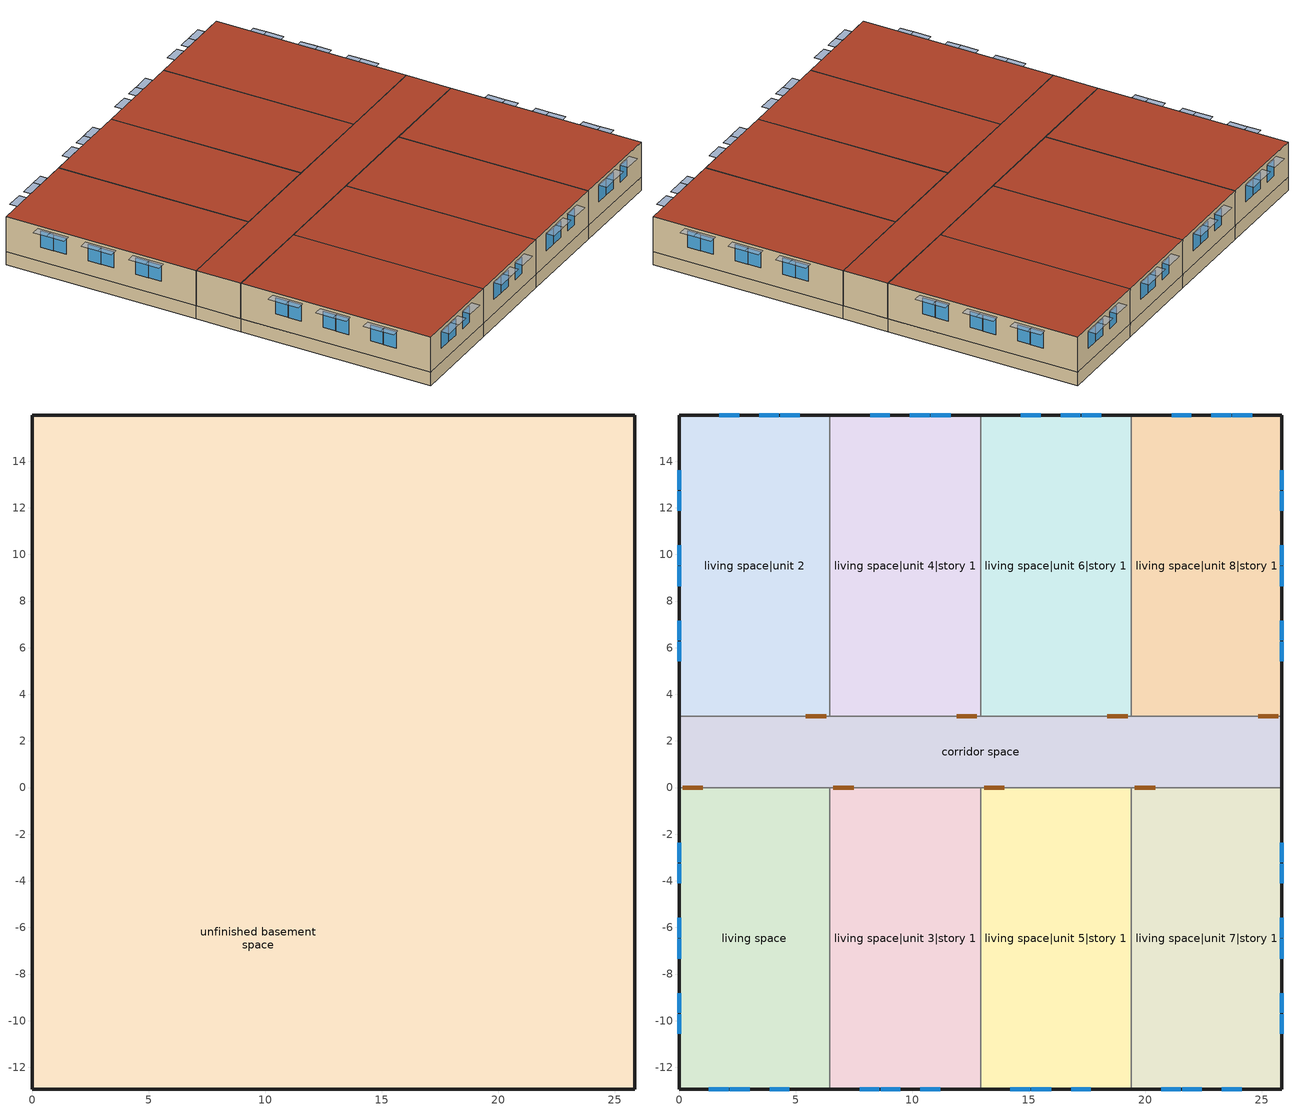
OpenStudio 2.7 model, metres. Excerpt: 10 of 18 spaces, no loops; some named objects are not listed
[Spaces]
unfinished basement space
 floor foundation (FloorFndGrndUnfinB 1): 0,0 0,3.05 25.86,3.05 25.86,0 z-0.91
 floor foundation (FloorFndGrndUnfinB): 0,-12.93 0,0 6.47,0 6.47,-12.93 z-0.91
 floor foundation (FloorFndGrndUnfinB 4): 0,3.05 0,15.98 6.47,15.98 6.47,3.05 z-0.91
 floor foundation (FloorFndGrndUnfinB 5): 6.47,-12.93 6.47,0 12.93,0 12.93,-12.93 z-0.91
 floor foundation (FloorFndGrndUnfinB 2): 6.47,3.05 6.47,15.98 12.93,15.98 12.93,3.05 z-0.91
 floor foundation (FloorFndGrndUnfinB 3): 12.93,-12.93 12.93,0 19.4,0 19.4,-12.93 z-0.91
 floor foundation (FloorFndGrndUnfinB 6): 12.93,3.05 12.93,15.98 19.4,15.98 19.4,3.05 z-0.91
 floor foundation (FloorFndGrndUnfinB 7): 19.4,-12.93 19.4,0 25.86,0 25.86,-12.93 z-0.91
 floor foundation (FloorFndGrndUnfinB 8): 19.4,3.05 19.4,15.98 25.86,15.98 25.86,3.05 z-0.91
 wall foundation (WallFndGrndUnfinB 1): 0,3.05 0,0 / 25.86,0 25.86,3.05 z-0.91:0
 wall foundation (WallFndGrndUnfinB): 0,0 0,-12.93 6.47,-12.93 z-0.91:0
 wall foundation (WallFndGrndUnfinB 4): 6.47,15.98 0,15.98 0,3.05 z-0.91:0
 wall foundation (WallFndGrndUnfinB 5): 6.47,-12.93 12.93,-12.93 z-0.91:0
 wall foundation (WallFndGrndUnfinB 2): 12.93,15.98 6.47,15.98 z-0.91:0
 wall foundation (WallFndGrndUnfinB 3): 12.93,-12.93 19.4,-12.93 z-0.91:0
 wall foundation (WallFndGrndUnfinB 6): 19.4,15.98 12.93,15.98 z-0.91:0
 wall foundation (WallFndGrndUnfinB 7): 19.4,-12.93 25.86,-12.93 25.86,0 z-0.91:0
 wall foundation (WallFndGrndUnfinB 8): 25.86,3.05 25.86,15.98 19.4,15.98 z-0.91:0
 ceiling adiabatic (RoofUnfinUninsExt): 25.86,0 25.86,3.05 0,3.05 0,0 z0
living space
 floor to unfinished basement space (FloorUnfinBInsFin Reversed): 0,-12.93 0,0 6.47,0 6.47,-12.93 z0
 wall outside (WallExtInsFin): 0,0 0,-12.93 6.47,-12.93 z0:2.44
 wall adiabatic (WallIntFinUninsFin): 6.47,0 0,0 z0:2.44
 wall to living space|unit 3|story 1 (WallIntFinUninsFin): 6.47,-12.93 6.47,0 z0:2.44
 window (WindowConstruction): 1.28,-12.93 2.12,-12.93 / 2.19,-12.93 3.03,-12.93 / 3.89,-12.93 4.73,-12.93 / 0,-2.36 0,-3.2 / 0,-3.26 0,-4.11 / 0,-5.59 0,-6.44 / 0,-6.5 0,-7.34 / 0,-8.83 0,-9.67 / 0,-9.73 0,-10.57 z1.01:2.13
 roof outside (RoofFinInsExt): 6.47,-12.93 6.47,0 0,0 0,-12.93 z2.44
living space|unit 2
 floor to unfinished basement space (FloorUnfinBInsFin Reversed): 0,3.05 0,15.98 6.47,15.98 6.47,3.05 z0
 wall outside (WallExtInsFin): 6.47,15.98 0,15.98 0,3.05 z0:2.44
 wall to living space|unit 4|story 1 (WallIntFinUninsFin): 6.47,3.05 6.47,15.98 z0:2.44
 wall adiabatic (WallIntFinUninsFin): 0,3.05 6.47,3.05 z0:2.44
 window (WindowConstruction): 5.18,15.98 4.34,15.98 / 4.28,15.98 3.44,15.98 / 2.58,15.98 1.73,15.98 / 0,13.62 0,12.78 / 0,12.72 0,11.87 / 0,10.39 0,9.54 / 0,9.48 0,8.64 / 0,7.15 0,6.31 / 0,6.25 0,5.41 z1.01:2.13
 roof outside (RoofFinInsExt): 6.47,3.05 6.47,15.98 0,15.98 0,3.05 z2.44
living space|unit 3|story 1
 floor to unfinished basement space (FloorUnfinBInsFin Reversed): 6.47,-12.93 6.47,0 12.93,0 12.93,-12.93 z0
 wall outside (WallExtInsFin): 6.47,-12.93 12.93,-12.93 z0:2.44
 wall to living space|unit 5|story 1 (WallIntFinUninsFin Reversed): 12.93,-12.93 12.93,0 z0:2.44
 wall adiabatic (WallIntFinUninsFin): 12.93,0 6.47,0 z0:2.44
 window (WindowConstruction): 7.75,-12.93 8.59,-12.93 / 8.65,-12.93 9.49,-12.93 / 10.36,-12.93 11.2,-12.93 z1.01:2.13
 roof outside (RoofFinInsExt): 12.93,-12.93 12.93,0 6.47,0 6.47,-12.93 z2.44
living space|unit 4|story 1
 floor to unfinished basement space (FloorUnfinBInsFin Reversed): 6.47,3.05 6.47,15.98 12.93,15.98 12.93,3.05 z0
 wall outside (WallExtInsFin): 12.93,15.98 6.47,15.98 z0:2.44
 wall to living space|unit 6|story 1 (WallIntFinUninsFin Reversed): 12.93,3.05 12.93,15.98 z0:2.44
 wall adiabatic (WallIntFinUninsFin): 6.47,3.05 12.93,3.05 z0:2.44
 window (WindowConstruction): 11.65,15.98 10.81,15.98 / 10.75,15.98 9.9,15.98 / 9.04,15.98 8.2,15.98 z1.01:2.13
 roof outside (RoofFinInsExt): 12.93,3.05 12.93,15.98 6.47,15.98 6.47,3.05 z2.44
living space|unit 5|story 1
 floor to unfinished basement space (FloorUnfinBInsFin Reversed): 12.93,-12.93 12.93,0 19.4,0 19.4,-12.93 z0
 wall outside (WallExtInsFin): 12.93,-12.93 19.4,-12.93 z0:2.44
 wall to living space|unit 7|story 1 (WallIntFinUninsFin Reversed): 19.4,-12.93 19.4,0 z0:2.44
 wall adiabatic (WallIntFinUninsFin): 19.4,0 12.93,0 z0:2.44
 window (WindowConstruction): 14.21,-12.93 15.06,-12.93 / 15.12,-12.93 15.96,-12.93 / 16.82,-12.93 17.66,-12.93 z1.01:2.13
 roof outside (RoofFinInsExt): 19.4,-12.93 19.4,0 12.93,0 12.93,-12.93 z2.44
living space|unit 6|story 1
 floor to unfinished basement space (FloorUnfinBInsFin Reversed): 12.93,3.05 12.93,15.98 19.4,15.98 19.4,3.05 z0
 wall outside (WallExtInsFin): 19.4,15.98 12.93,15.98 z0:2.44
 wall to living space|unit 8|story 1 (WallIntFinUninsFin): 19.4,3.05 19.4,15.98 z0:2.44
 wall adiabatic (WallIntFinUninsFin): 12.93,3.05 19.4,3.05 z0:2.44
 window (WindowConstruction): 18.11,15.98 17.27,15.98 / 17.21,15.98 16.37,15.98 / 15.51,15.98 14.67,15.98 z1.01:2.13
 roof outside (RoofFinInsExt): 19.4,3.05 19.4,15.98 12.93,15.98 12.93,3.05 z2.44
living space|unit 7|story 1
 floor to unfinished basement space (FloorUnfinBInsFin Reversed): 19.4,-12.93 19.4,0 25.86,0 25.86,-12.93 z0
 wall outside (WallExtInsFin): 19.4,-12.93 25.86,-12.93 25.86,0 z0:2.44
 wall adiabatic (WallIntFinUninsFin): 25.86,0 19.4,0 z0:2.44
 window (WindowConstruction): 20.68,-12.93 21.52,-12.93 / 21.58,-12.93 22.43,-12.93 / 23.29,-12.93 24.13,-12.93 / 25.86,-10.57 25.86,-9.73 / 25.86,-9.67 25.86,-8.83 / 25.86,-7.34 25.86,-6.5 / 25.86,-6.44 25.86,-5.59 / 25.86,-4.11 25.86,-3.26 / 25.86,-3.2 25.86,-2.36 z1.01:2.13
 roof outside (RoofFinInsExt): 25.86,-12.93 25.86,0 19.4,0 19.4,-12.93 z2.44
living space|unit 8|story 1
 floor to unfinished basement space (FloorUnfinBInsFin Reversed): 19.4,3.05 19.4,15.98 25.86,15.98 25.86,3.05 z0
 wall outside (WallExtInsFin): 25.86,3.05 25.86,15.98 19.4,15.98 z0:2.44
 wall adiabatic (WallIntFinUninsFin): 19.4,3.05 25.86,3.05 z0:2.44
 window (WindowConstruction): 24.58,15.98 23.74,15.98 / 23.68,15.98 22.83,15.98 / 21.97,15.98 21.13,15.98 / 25.86,5.41 25.86,6.25 / 25.86,6.31 25.86,7.15 / 25.86,8.64 25.86,9.48 / 25.86,9.54 25.86,10.39 / 25.86,11.87 25.86,12.72 / 25.86,12.78 25.86,13.62 z1.01:2.13
 roof outside (RoofFinInsExt): 25.86,3.05 25.86,15.98 19.4,15.98 19.4,3.05 z2.44
corridor space
 floor adiabatic (FloorUnfinUninsUnfin): 0,0 0,3.05 25.86,3.05 25.86,0 z0
 wall outside (WallExtUninsUnfin): 0,3.05 0,0 / 25.86,0 25.86,3.05 z0:2.44
 wall adiabatic (WallIntFinUninsFin): 25.86,3.05 19.4,3.05 12.93,3.05 6.47,3.05 0,3.05 / 0,0 6.47,0 12.93,0 19.4,0 25.86,0 z0:2.44
 door inside (UninsDoor): 6.62,0 7.49,0 / 0.15,0 1.02,0 / 6.31,3.05 5.44,3.05 / 12.78,3.05 11.91,3.05 / 19.55,0 20.42,0 / 13.08,0 13.95,0 / 19.24,3.05 18.37,3.05 / 25.71,3.05 24.84,3.05 z0:2.13
 roof outside (RoofUnfinUninsExt): 25.86,0 25.86,3.05 0,3.05 0,0 z2.44
shading: 15.21,-12.93 14.06,-12.93 14.06,-13.54 15.21,-13.54 z2.29; 25.86,12.87 25.86,11.72 26.47,11.72 26.47,12.87 z2.29; 0,-6.59 0,-5.44 -0.61,-5.44 -0.61,-6.59 z2.29; 24.28,-12.93 23.13,-12.93 23.13,-13.54 24.28,-13.54 z2.29; 14.51,15.98 15.66,15.98 15.66,16.59 14.51,16.59 z2.29; 25.86,10.54 25.86,9.39 26.47,9.39 26.47,10.54 z2.29; 8.05,15.98 9.19,15.98 9.19,16.59 8.05,16.59 z2.29; 17.82,-12.93 16.67,-12.93 16.67,-13.54 17.82,-13.54 z2.29; 11.35,-12.93 10.2,-12.93 10.2,-13.54 11.35,-13.54 z2.29; 10.65,15.98 11.8,15.98 11.8,16.59 10.65,16.59 z2.29; 8.74,-12.93 7.6,-12.93 7.6,-13.54 8.74,-13.54 z2.29; 17.12,15.98 18.27,15.98 18.27,16.59 17.12,16.59 z2.29; 22.58,-12.93 21.43,-12.93 21.43,-13.54 22.58,-13.54 z2.29; 9.65,-12.93 8.5,-12.93 8.5,-13.54 9.65,-13.54 z2.29; 25.86,-2.21 25.86,-3.35 26.47,-3.35 26.47,-2.21 z2.29; 21.67,-12.93 20.53,-12.93 20.53,-13.54 21.67,-13.54 z2.29; 2.28,-12.93 1.13,-12.93 1.13,-13.54 2.28,-13.54 z2.29; 3.18,-12.93 2.03,-12.93 2.03,-13.54 3.18,-13.54 z2.29; 3.29,15.98 4.43,15.98 4.43,16.59 3.29,16.59 z2.29; 4.88,-12.93 3.74,-12.93 3.74,-13.54 4.88,-13.54 z2.29; 25.86,9.64 25.86,8.49 26.47,8.49 26.47,9.64 z2.29; 16.11,-12.93 14.96,-12.93 14.96,-13.54 16.11,-13.54 z2.29; 4.19,15.98 5.34,15.98 5.34,16.59 4.19,16.59 z2.29; 23.59,15.98 24.73,15.98 24.73,16.59 23.59,16.59 z2.29; 22.68,15.98 23.83,15.98 23.83,16.59 22.68,16.59 z2.29; 20.98,15.98 22.13,15.98 22.13,16.59 20.98,16.59 z2.29; 9.75,15.98 10.9,15.98 10.9,16.59 9.75,16.59 z2.29; 1.58,15.98 2.73,15.98 2.73,16.59 1.58,16.59 z2.29; 16.22,15.98 17.36,15.98 17.36,16.59 16.22,16.59 z2.29; 0,-3.35 0,-2.21 -0.61,-2.21 -0.61,-3.35 z2.29; 0,-4.26 0,-3.11 -0.61,-3.11 -0.61,-4.26 z2.29; 0,-7.49 0,-6.34 -0.61,-6.34 -0.61,-7.49 z2.29; 0,6.16 0,7.31 -0.61,7.31 -0.61,6.16 z2.29; 0,9.39 0,10.54 -0.61,10.54 -0.61,9.39 z2.29; 0,-9.82 0,-8.67 -0.61,-8.67 -0.61,-9.82 z2.29; 0,-10.72 0,-9.58 -0.61,-9.58 -0.61,-10.72 z2.29; 0,11.72 0,12.87 -0.61,12.87 -0.61,11.72 z2.29; 0,12.62 0,13.77 -0.61,13.77 -0.61,12.62 z2.29; 0,8.49 0,9.64 -0.61,9.64 -0.61,8.49 z2.29; 0,5.26 0,6.4 -0.61,6.4 -0.61,5.26 z2.29; 25.86,6.4 25.86,5.26 26.47,5.26 26.47,6.4 z2.29; 25.86,13.77 25.86,12.62 26.47,12.62 26.47,13.77 z2.29; 25.86,7.31 25.86,6.16 26.47,6.16 26.47,7.31 z2.29; 25.86,-8.67 25.86,-9.82 26.47,-9.82 26.47,-8.67 z2.29; 25.86,-9.58 25.86,-10.72 26.47,-10.72 26.47,-9.58 z2.29; 25.86,-6.34 25.86,-7.49 26.47,-7.49 26.47,-6.34 z2.29; 25.86,-5.44 25.86,-6.59 26.47,-6.59 26.47,-5.44 z2.29; 25.86,-3.11 25.86,-4.26 26.47,-4.26 26.47,-3.11 z2.29
[Building]
Building 1: North Axis {deg}=0; Standards Number of Stories=2; Standards Number of Above Ground Stories=1; Standards Building Type=multifamily; Standards Number of Living Units=8
[Site]
Denver Intl Ap_CO_USA: Latitude {deg}=39.83; Longitude {deg}=-104.65; Time Zone {hr}=-7; Elevation {m}=1650; Terrain=Suburbs
[ClimateZones]
Climate Zone Institution Name 2=Building America; Climate Zone Document Year 2=0; Climate Zone Value 2=Cold
[Site:WaterMainsTemperature]
Calculation Method=Correlation; Annual Average Outdoor Air Temperature {C}=10.8753; Maximum Difference In Monthly Average Outdoor Air Temperatures {deltaC}=23.1524
[Site:GroundTemperature:Deep]
10.8753, 10.8753, 10.8753, 10.8753, 10.8753, 10.8753, 10.8753, 10.8753, 10.8753, 10.8753, 10.8753, 10.8753
[Material] Roughness=Rough
Name | Thickness {m} | Conductivity {W/m-K} | Density {kg/m3} | Specific Heat {J/kg-K} | Thermal Absorptance | Solar Absorptance | Visible Absorptance
EMPD dummy | 0.001 | 0.1 | 100 | 100 | 0.9 | 0.5 | 0.1
Asphalt Shingles, Medium | 0.009525 | 0.162714 | 1121.4 | 1465.45 | 0.91 | 0.85 | 0.85
RoofSheathing | 0.01905 | 0.115458 | 512.64 | 1214.23
RoofIns | 0.23495 | 0.0475499 | 78.34581 | 1123.46
Drywall 0.5 in. | 0.0127 | 0.160291 | 801 | 837.4 | 0.9 | 0.5 | 0.1
RoofStudAndAirRoof | 0.23495 | 9.59352 | 37.0049 | 1207.88
FoundationExtVertIns; FoundationExtVertIns 1; FoundationExtVertIns 2; FoundationExtVertIns 3; FoundationExtVertIns 4; FoundationExtVertIns 5; FoundationExtVertIns 6; FoundationExtVertIns 7; FoundationExtVertIns 8 | 0.051816 | 0.029427 | 32.04 | 1214.23
Concrete 8.0 in. | 0.2032 | 1.31141 | 2242.8 | 837.4 | 0.9
Concrete 4.0 in. | 0.1016 | 1.31141 | 2242.8 | 837.4 | 0.9
FloorIns | 0.23495 | 2.59817 | 67.691 | 1210.98
Wood Floor | 0.015875 | 0.115458 | 544.68 | 1214.23
Floor Covering | 0.0127 | 0.0433444 | 54.468 | 1339.84 | 0.9 | 0.9
FloorFinStudAndAirFloor | 0.1397 | 0.606274 | 67.691 | 1210.98
EMPD residential drywall roofceiling | 0.001 | 0.1 | 800 | 100 | 0.9 | 0.5 | 0.1
EMPD residential carpet | 0.001 | 0.1 | 220 | 100 | 0.9 | 0.5 | 0.1
Vinyl, Light | 0.009525 | 0.089435 | 177.822 | 1046.75 | 0.9 | 0.3 | 0.3
WallSheathing | 0.0127 | 0.115458 | 512.64 | 1214.23
WallStudAndCavity | 0.0889 | 0.054245 | 162.403 | 1178.92
WallStudAndCavity 1 | 0.0889 | 0.393744 | 83.0341 | 1211.67
WallStudAndCavity 2 | 0.0889 | 0.396154 | 83.0341 | 1211.67
residential furniture material living space|unit 8|story 1 | 0.1524 | 0.115458 | 640.8 | 1214.23 | 0.9 | 0.6 | 0.1
EMPD residential wood trim | 0.001 | 0.1 | 512 | 100 | 0.9 | 0.5 | 0.1
EMPD residential furniture | 0.001 | 0.1 | 500 | 100 | 0.9 | 0.5 | 0.1
DoorMaterial | 0.04445 | 0.0612267 | 512.64 | 1214.23
[MaterialProperty:MoisturePenetrationDepth:Settings]
Name | Material | Water Vapor Diffusion Resistance Factor | Moisture Equation Coefficient a | Moisture Equation Coefficient b | Moisture Equation Coefficient c | Moisture Equation Coefficient d | Surface Layer Penetration Depth {m} | Deep Layer Penetration Depth {m} | Coating Layer Thickness {m} | Coating Layer Water Vapor Diffusion Resistance Factor
 | EMPD dummy | 500 | 0.0069 | 0.9066 | 0.0404 | 22.1121 | 0.1 | 0 | 0 | 0
 | EMPD residential drywall roofceiling | 9.14 | 0.0069 | 0.9066 | 0.0404 | 22.1121 | 0.01886 | 0.08642 | 0.005 | 140
 | EMPD residential carpet | 0.5 | 0.019 | 1 | 0 | 1 | 0.0341 | 0.156 | 0 | 0
 | EMPD residential wood trim | 320 | 0.15 | 8.51 | 0.167 | 0.965 | 0.00079 | 0.0036 | 0.005 | 140
 | EMPD residential furniture | 6 | 0.02 | 1 | 0 | 1 |  |  | 0 | 0
[Construction]
EMPD dummy; EMPD dummy 1; EMPD dummy 2; EMPD dummy 3; EMPD dummy 4; EMPD dummy 5; EMPD dummy 6; EMPD dummy 7; EMPD dummy 8: EMPD dummy
RoofFinInsExt: Asphalt Shingles, Medium, RoofSheathing, RoofIns, Drywall 0.5 in.
RoofUnfinUninsExt: Asphalt Shingles, Medium, RoofSheathing, RoofStudAndAirRoof
WallFndGrndUnfinB; WallFndGrndUnfinB 1; WallFndGrndUnfinB 2; WallFndGrndUnfinB 3; WallFndGrndUnfinB 4; WallFndGrndUnfinB 5; WallFndGrndUnfinB 6; WallFndGrndUnfinB 7; WallFndGrndUnfinB 8: Concrete 8.0 in.
FloorFndGrndUnfinB; FloorFndGrndUnfinB 1; FloorFndGrndUnfinB 2; FloorFndGrndUnfinB 3; FloorFndGrndUnfinB 4; FloorFndGrndUnfinB 5; FloorFndGrndUnfinB 6; FloorFndGrndUnfinB 7; FloorFndGrndUnfinB 8: Concrete 4.0 in.
FloorUnfinBInsFin Reversed: Floor Covering, Wood Floor, RoofSheathing, FloorIns
FloorUnfinUninsUnfin: FloorFinStudAndAirFloor, RoofSheathing
EMPD residential drywall roofceiling; EMPD residential drywall wall: EMPD residential drywall roofceiling
EMPD residential carpet: EMPD residential carpet
WallExtInsFin: Vinyl, Light, WallSheathing, WallStudAndCavity, Drywall 0.5 in.
WallExtUninsUnfin: Vinyl, Light, WallSheathing, WallStudAndCavity 1
WallIntFinUninsFin: Vinyl, Light, WallStudAndCavity 2, Drywall 0.5 in.
WallIntFinUninsFin Reversed: Drywall 0.5 in., WallStudAndCavity 2, Vinyl, Light
residential furniture construction living space|unit 8|story 1; residential furniture construction living space|unit 3|story 1; residential furniture construction living space; residential furniture construction living space|unit 4|story 1; residential furniture construction living space|unit 2; residential furniture construction living space|unit 5|story 1; residential furniture construction living space|unit 6|story 1; residential furniture construction living space|unit 7|story 1; residential furniture construction unfinished basement space: residential furniture material living space|unit 8|story 1
EMPD residential wood trim: EMPD residential wood trim
EMPD residential furniture: EMPD residential furniture
WindowConstruction: WindowMaterial
UninsDoor: DoorMaterial
[WindowMaterial:Shade]
CoolingShade: Solar Transmittance=0.999; Solar Reflectance=0.00099; Visible Transmittance=0.999; Visible Reflectance=0.00099; Thermal Hemispherical Emissivity=1e-005; Thermal Transmittance=0.999; Thickness {m}=0.0001; Conductivity {W/m-K}=10000; Shade to Glass Distance {m}=0.001; Top Opening Multiplier=0; Bottom Opening Multiplier=0; Left-Side Opening Multiplier=0; Right-Side Opening Multiplier=0; Airflow Permeability=0
[WindowMaterial:SimpleGlazingSystem]
WindowMaterial: U-Factor {W/m2-K}=2.10086; Solar Heat Gain Coefficient=0.21
[ThermalZone] Use Ideal Air Loads=No
Name | Thermostat | Volume {m3}
living zone | living zone temperature setpoint
living zone|unit 2 | living zone|unit 2 temperature setpoint
living zone|unit 3 | living zone|unit 3 temperature setpoint
living zone|unit 4 | living zone|unit 4 temperature setpoint
living zone|unit 5 | living zone|unit 5 temperature setpoint
living zone|unit 6 | living zone|unit 6 temperature setpoint
living zone|unit 7 | living zone|unit 7 temperature setpoint
living zone|unit 8 | living zone|unit 8 temperature setpoint
corridor zone; unfinished basement zone
res ds_3 ret air zone; res ds_1 ret air zone; res ds_2 ret air zone; res ds_4 ret air zone; res ds_7 ret air zone; res ds_5 ret air zone; res ds_6 ret air zone; res ds_8 ret air zone |  | 0
[Sizing:Zone] Zone Cooling Design Supply Air Temperature Input Method=SupplyAirTemperature; Zone Cooling Design Supply Air Temperature {C}=14; Zone Cooling Design Supply Air Temperature Difference {deltaC}=11.11; Zone Heating Design Supply Air Temperature Input Method=SupplyAirTemperature; Zone Heating Design Supply Air Temperature {C}=40; Zone Heating Design Supply Air Temperature Difference {deltaC}=11.11; Zone Cooling Design Supply Air Humidity Ratio {kg-H2O/kg-air}=0.0085; Zone Heating Design Supply Air Humidity Ratio {kg-H2O/kg-air}=0.008; Cooling Design Air Flow Method=DesignDay; Heating Design Air Flow Method=DesignDay; Account for Dedicated Outdoor Air System=No; Dedicated Outdoor Air System Control Strategy=NeutralSupplyAir; Dedicated Outdoor Air Low Setpoint Temperature for Design {C}=autosize; Dedicated Outdoor Air High Setpoint Temperature for Design {C}=autosize
corridor zone; unfinished basement zone; res ds_3 ret air zone; res ds_1 ret air zone; res ds_2 ret air zone; res ds_4 ret air zone; res ds_7 ret air zone; res ds_5 ret air zone; res ds_6 ret air zone; res ds_8 ret air zone
[Space]
Name | Space Type | Thermal Zone | Building Unit
living space | Space Type 1 | living zone | unit 1
living space|unit 2 | Space Type 1 | living zone|unit 2 | unit 2
living space|unit 3|story 1 | Space Type 1 | living zone|unit 3 | unit 3
living space|unit 4|story 1 | Space Type 1 | living zone|unit 4 | unit 4
living space|unit 5|story 1 | Space Type 1 | living zone|unit 5 | unit 5
living space|unit 6|story 1 | Space Type 1 | living zone|unit 6 | unit 6
living space|unit 7|story 1 | Space Type 1 | living zone|unit 7 | unit 7
living space|unit 8|story 1 | Space Type 1 | living zone|unit 8 | unit 8
corridor space | Space Type 2 | corridor zone
unfinished basement space | Space Type 3 | unfinished basement zone
res ds_3 ret air space |  | res ds_3 ret air zone
res ds_1 ret air space |  | res ds_1 ret air zone
res ds_2 ret air space |  | res ds_2 ret air zone
res ds_4 ret air space |  | res ds_4 ret air zone
res ds_7 ret air space |  | res ds_7 ret air zone
res ds_5 ret air space |  | res ds_5 ret air zone
res ds_6 ret air space |  | res ds_6 ret air zone
res ds_8 ret air space |  | res ds_8 ret air zone
[SpaceType]
Name | Standards Space Type
Space Type 1 | living
Space Type 2 | corridor
Space Type 3 | unfinished basement
[BuildingUnit] Building Unit Type=Residential
unit 1; unit 2; unit 3; unit 4; unit 5; unit 6; unit 7; unit 8
[InternalMass:Definition] Design Level Calculation Method=SurfaceArea
Name | Construction | Surface Area {m2}
EMPD dummy corridor space | EMPD dummy | 78.8308
EMPD dummy unfinished basement space | EMPD dummy | 747.733
EMPD residential drywall roofceiling living space|unit 8|story 1; EMPD residential drywall roofceiling living space|unit 3|story 1; EMPD residential drywall roofceiling living space; EMPD residential drywall roofceiling living space|unit 4|story 1; EMPD residential drywall roofceiling living space|unit 2; EMPD residential drywall roofceiling living space|unit 5|story 1; EMPD residential drywall roofceiling living space|unit 6|story 1; EMPD residential drywall roofceiling living space|unit 7|story 1 | EMPD residential drywall roofceiling | 167.225
EMPD residential carpet living space|unit 8|story 1; EMPD residential carpet living space|unit 3|story 1; EMPD residential carpet living space; EMPD residential carpet living space|unit 4|story 1; EMPD residential carpet living space|unit 2; EMPD residential carpet living space|unit 5|story 1; EMPD residential carpet living space|unit 6|story 1; EMPD residential carpet living space|unit 7|story 1 | EMPD residential carpet | 66.8902
residential furniture mass living space|unit 8|story 1 | residential furniture construction living space|unit 8|story 1 | 33.4451
residential furniture mass living space|unit 3|story 1 | residential furniture construction living space|unit 3|story 1 | 33.4451
residential furniture mass living space | residential furniture construction living space | 33.4451
residential furniture mass living space|unit 4|story 1 | residential furniture construction living space|unit 4|story 1 | 33.4451
residential furniture mass living space|unit 2 | residential furniture construction living space|unit 2 | 33.4451
residential furniture mass living space|unit 5|story 1 | residential furniture construction living space|unit 5|story 1 | 33.4451
residential furniture mass living space|unit 6|story 1 | residential furniture construction living space|unit 6|story 1 | 33.4451
residential furniture mass living space|unit 7|story 1 | residential furniture construction living space|unit 7|story 1 | 33.4451
residential furniture mass unfinished basement space | residential furniture construction unfinished basement space | 299.093
EMPD residential drywall wall living space|unit 8|story 1; EMPD residential drywall wall living space|unit 3|story 1; EMPD residential drywall wall living space; EMPD residential drywall wall living space|unit 4|story 1; EMPD residential drywall wall living space|unit 2; EMPD residential drywall wall living space|unit 5|story 1; EMPD residential drywall wall living space|unit 6|story 1; EMPD residential drywall wall living space|unit 7|story 1 | EMPD residential drywall wall | 178.21
EMPD residential wood trim living space|unit 8|story 1; EMPD residential wood trim living space|unit 3|story 1; EMPD residential wood trim living space; EMPD residential wood trim living space|unit 4|story 1; EMPD residential wood trim living space|unit 2; EMPD residential wood trim living space|unit 5|story 1; EMPD residential wood trim living space|unit 6|story 1; EMPD residential wood trim living space|unit 7|story 1 | EMPD residential wood trim | 25.9199
EMPD residential furniture living space|unit 8|story 1; EMPD residential furniture living space|unit 3|story 1; EMPD residential furniture living space; EMPD residential furniture living space|unit 4|story 1; EMPD residential furniture living space|unit 2; EMPD residential furniture living space|unit 5|story 1; EMPD residential furniture living space|unit 6|story 1; EMPD residential furniture living space|unit 7|story 1 | EMPD residential furniture | 62.7096
EMPD dummy res ds_3 ret air space | EMPD dummy 1 | 1
EMPD dummy res ds_1 ret air space | EMPD dummy 2 | 1
EMPD dummy res ds_2 ret air space | EMPD dummy 3 | 1
EMPD dummy res ds_4 ret air space | EMPD dummy 4 | 1
EMPD dummy res ds_7 ret air space | EMPD dummy 5 | 1
EMPD dummy res ds_5 ret air space | EMPD dummy 6 | 1
EMPD dummy res ds_6 ret air space | EMPD dummy 7 | 1
EMPD dummy res ds_8 ret air space | EMPD dummy 8 | 1
[InternalMass] Multiplier=1
Name | Internal Mass Definition | Space or SpaceType
EMPD dummy corridor space | EMPD dummy corridor space | corridor space
EMPD dummy unfinished basement space | EMPD dummy unfinished basement space | unfinished basement space
EMPD residential drywall roofceiling living space|unit 8|story 1 | EMPD residential drywall roofceiling living space|unit 8|story 1 | living space|unit 8|story 1
EMPD residential drywall roofceiling living space|unit 3|story 1 | EMPD residential drywall roofceiling living space|unit 3|story 1 | living space|unit 3|story 1
EMPD residential drywall roofceiling living space | EMPD residential drywall roofceiling living space | living space
EMPD residential drywall roofceiling living space|unit 4|story 1 | EMPD residential drywall roofceiling living space|unit 4|story 1 | living space|unit 4|story 1
EMPD residential drywall roofceiling living space|unit 2 | EMPD residential drywall roofceiling living space|unit 2 | living space|unit 2
EMPD residential drywall roofceiling living space|unit 5|story 1 | EMPD residential drywall roofceiling living space|unit 5|story 1 | living space|unit 5|story 1
EMPD residential drywall roofceiling living space|unit 6|story 1 | EMPD residential drywall roofceiling living space|unit 6|story 1 | living space|unit 6|story 1
EMPD residential drywall roofceiling living space|unit 7|story 1 | EMPD residential drywall roofceiling living space|unit 7|story 1 | living space|unit 7|story 1
EMPD residential carpet living space|unit 8|story 1 | EMPD residential carpet living space|unit 8|story 1 | living space|unit 8|story 1
EMPD residential carpet living space|unit 3|story 1 | EMPD residential carpet living space|unit 3|story 1 | living space|unit 3|story 1
EMPD residential carpet living space | EMPD residential carpet living space | living space
EMPD residential carpet living space|unit 4|story 1 | EMPD residential carpet living space|unit 4|story 1 | living space|unit 4|story 1
EMPD residential carpet living space|unit 2 | EMPD residential carpet living space|unit 2 | living space|unit 2
EMPD residential carpet living space|unit 5|story 1 | EMPD residential carpet living space|unit 5|story 1 | living space|unit 5|story 1
EMPD residential carpet living space|unit 6|story 1 | EMPD residential carpet living space|unit 6|story 1 | living space|unit 6|story 1
EMPD residential carpet living space|unit 7|story 1 | EMPD residential carpet living space|unit 7|story 1 | living space|unit 7|story 1
residential furniture mass living space|unit 8|story 1 | residential furniture mass living space|unit 8|story 1 | living space|unit 8|story 1
residential furniture mass living space|unit 3|story 1 | residential furniture mass living space|unit 3|story 1 | living space|unit 3|story 1
residential furniture mass living space | residential furniture mass living space | living space
residential furniture mass living space|unit 4|story 1 | residential furniture mass living space|unit 4|story 1 | living space|unit 4|story 1
residential furniture mass living space|unit 2 | residential furniture mass living space|unit 2 | living space|unit 2
residential furniture mass living space|unit 5|story 1 | residential furniture mass living space|unit 5|story 1 | living space|unit 5|story 1
residential furniture mass living space|unit 6|story 1 | residential furniture mass living space|unit 6|story 1 | living space|unit 6|story 1
residential furniture mass living space|unit 7|story 1 | residential furniture mass living space|unit 7|story 1 | living space|unit 7|story 1
residential furniture mass unfinished basement space | residential furniture mass unfinished basement space | unfinished basement space
EMPD residential drywall wall living space|unit 8|story 1 | EMPD residential drywall wall living space|unit 8|story 1 | living space|unit 8|story 1
EMPD residential drywall wall living space|unit 3|story 1 | EMPD residential drywall wall living space|unit 3|story 1 | living space|unit 3|story 1
EMPD residential drywall wall living space | EMPD residential drywall wall living space | living space
EMPD residential drywall wall living space|unit 4|story 1 | EMPD residential drywall wall living space|unit 4|story 1 | living space|unit 4|story 1
EMPD residential drywall wall living space|unit 2 | EMPD residential drywall wall living space|unit 2 | living space|unit 2
EMPD residential drywall wall living space|unit 5|story 1 | EMPD residential drywall wall living space|unit 5|story 1 | living space|unit 5|story 1
EMPD residential drywall wall living space|unit 6|story 1 | EMPD residential drywall wall living space|unit 6|story 1 | living space|unit 6|story 1
EMPD residential drywall wall living space|unit 7|story 1 | EMPD residential drywall wall living space|unit 7|story 1 | living space|unit 7|story 1
EMPD residential wood trim living space|unit 8|story 1 | EMPD residential wood trim living space|unit 8|story 1 | living space|unit 8|story 1
EMPD residential wood trim living space|unit 3|story 1 | EMPD residential wood trim living space|unit 3|story 1 | living space|unit 3|story 1
EMPD residential wood trim living space | EMPD residential wood trim living space | living space
EMPD residential wood trim living space|unit 4|story 1 | EMPD residential wood trim living space|unit 4|story 1 | living space|unit 4|story 1
EMPD residential wood trim living space|unit 2 | EMPD residential wood trim living space|unit 2 | living space|unit 2
EMPD residential wood trim living space|unit 5|story 1 | EMPD residential wood trim living space|unit 5|story 1 | living space|unit 5|story 1
EMPD residential wood trim living space|unit 6|story 1 | EMPD residential wood trim living space|unit 6|story 1 | living space|unit 6|story 1
EMPD residential wood trim living space|unit 7|story 1 | EMPD residential wood trim living space|unit 7|story 1 | living space|unit 7|story 1
EMPD residential furniture living space|unit 8|story 1 | EMPD residential furniture living space|unit 8|story 1 | living space|unit 8|story 1
EMPD residential furniture living space|unit 3|story 1 | EMPD residential furniture living space|unit 3|story 1 | living space|unit 3|story 1
EMPD residential furniture living space | EMPD residential furniture living space | living space
EMPD residential furniture living space|unit 4|story 1 | EMPD residential furniture living space|unit 4|story 1 | living space|unit 4|story 1
EMPD residential furniture living space|unit 2 | EMPD residential furniture living space|unit 2 | living space|unit 2
EMPD residential furniture living space|unit 5|story 1 | EMPD residential furniture living space|unit 5|story 1 | living space|unit 5|story 1
EMPD residential furniture living space|unit 6|story 1 | EMPD residential furniture living space|unit 6|story 1 | living space|unit 6|story 1
EMPD residential furniture living space|unit 7|story 1 | EMPD residential furniture living space|unit 7|story 1 | living space|unit 7|story 1
EMPD dummy res ds_3 ret air space | EMPD dummy res ds_3 ret air space | res ds_3 ret air space
EMPD dummy res ds_1 ret air space | EMPD dummy res ds_1 ret air space | res ds_1 ret air space
EMPD dummy res ds_2 ret air space | EMPD dummy res ds_2 ret air space | res ds_2 ret air space
EMPD dummy res ds_4 ret air space | EMPD dummy res ds_4 ret air space | res ds_4 ret air space
EMPD dummy res ds_7 ret air space | EMPD dummy res ds_7 ret air space | res ds_7 ret air space
EMPD dummy res ds_5 ret air space | EMPD dummy res ds_5 ret air space | res ds_5 ret air space
EMPD dummy res ds_6 ret air space | EMPD dummy res ds_6 ret air space | res ds_6 ret air space
EMPD dummy res ds_8 ret air space | EMPD dummy res ds_8 ret air space | res ds_8 ret air space
[Foundation:Kiva] Exterior Vertical Insulation Depth {m}=2.4384; Wall Height Above Grade {m}=0.2032; Wall Depth Below Slab {m}=0.2032
Name | Exterior Vertical Insulation Material
Foundation Kiva 1 | FoundationExtVertIns
Foundation Kiva 2 | FoundationExtVertIns 1
Foundation Kiva 3 | FoundationExtVertIns 2
Foundation Kiva 4 | FoundationExtVertIns 3
Foundation Kiva 5 | FoundationExtVertIns 4
Foundation Kiva 6 | FoundationExtVertIns 5
Foundation Kiva 7 | FoundationExtVertIns 6
Foundation Kiva 8 | FoundationExtVertIns 7
Foundation Kiva 9 | FoundationExtVertIns 8
[Foundation:Kiva:Settings]
Soil Conductivity {W/m-K}=1.731; Soil Density {kg/m3}=1842.3; Soil Specific Heat {J/kg-K}=418.7; Ground Solar Absorptivity=0.9; Ground Thermal Absorptivity=0.9; Ground Surface Roughness {m}=0.03; Far-Field Width {m}=40; Deep-Ground Boundary Condition=ZeroFlux; Deep-Ground Depth {m}=40; Minimum Cell Dimension {m}=0.02; Maximum Cell Growth Coefficient=1.5; Simulation Timestep=Hourly
[SurfaceProperty:ExposedFoundationPerimeter] Exposed Perimeter Calculation Method=TotalExposedPerimeter
Name | Total Exposed Perimeter {m}
Surface 61; Surface 67; Surface 97; Surface 107 | 19.3974
Surface 55 | 6.096
Surface 83; Surface 85; Surface 73; Surface 95 | 6.46578
[ShadingControl]
WindowShadingControl: Shading Type=InteriorShade; Shading Device Material=CoolingShade; Shading Control Type=OnIfScheduleAllows; Schedule=Window shading schedule; Shading Control Is Scheduled=Yes
[ThermostatSetpoint:DualSetpoint] Heating Setpoint Temperature Schedule=residential heating setpoint; Cooling Setpoint Temperature Schedule=residential cooling setpoint
living zone temperature setpoint; living zone|unit 2 temperature setpoint; living zone|unit 3 temperature setpoint; living zone|unit 7 temperature setpoint; living zone|unit 5 temperature setpoint; living zone|unit 4 temperature setpoint; living zone|unit 8 temperature setpoint; living zone|unit 6 temperature setpoint
[SpaceInfiltration:DesignFlowRate] Schedule=Always On Discrete
res infil|unfinished basement space: Space or SpaceType=unfinished basement space; Design Flow Rate Calculation Method=AirChanges/Hour; Air Changes per Hour {1/hr}=0.1; Constant Term Coefficient=1; Temperature Term Coefficient=0; Velocity Term Coefficient=0; Velocity Squared Term Coefficient=0
res nv_3 flow; res infil_3 flow: Space or SpaceType=living space|unit 3|story 1; Design Flow Rate Calculation Method=Flow/Space; Design Flow Rate {m3/s}=0
res nv_1 flow; res infil_1 flow: Space or SpaceType=living space; Design Flow Rate Calculation Method=Flow/Space; Design Flow Rate {m3/s}=0
res nv_2 flow; res infil_2 flow: Space or SpaceType=living space|unit 2; Design Flow Rate Calculation Method=Flow/Space; Design Flow Rate {m3/s}=0
res nv_4 flow; res infil_4 flow: Space or SpaceType=living space|unit 4|story 1; Design Flow Rate Calculation Method=Flow/Space; Design Flow Rate {m3/s}=0
res nv_7 flow; res infil_7 flow: Space or SpaceType=living space|unit 7|story 1; Design Flow Rate Calculation Method=Flow/Space; Design Flow Rate {m3/s}=0
res nv_5 flow; res infil_5 flow: Space or SpaceType=living space|unit 5|story 1; Design Flow Rate Calculation Method=Flow/Space; Design Flow Rate {m3/s}=0
res nv_6 flow; res infil_6 flow: Space or SpaceType=living space|unit 6|story 1; Design Flow Rate Calculation Method=Flow/Space; Design Flow Rate {m3/s}=0
res nv_8 flow; res infil_8 flow: Space or SpaceType=living space|unit 8|story 1; Design Flow Rate Calculation Method=Flow/Space; Design Flow Rate {m3/s}=0
[EnergyManagementSystem:Sensor]
Name | Output Variable or Output Meter | Output Variable or Output Meter Index Key
res_nv_pb_s | Site Outdoor Air Barometric Pressure
res_af_vw_s | Site Wind Speed
res_nv_wt_s | Site Outdoor Air Humidity Ratio
res_nv_3_nva_s | Schedule Value | res nv_3 avail schedule
res_nv_3_sp_s | Schedule Value | res nv_3 temp schedule
res_infil_3_range_sch_s | Schedule Value | res mv_3 range exhaust schedule
res_infil_3_bath_sch_s | Schedule Value | res mv_3 bath exhaust schedule
res_infil_3_wh_sch_s; res_infil_1_wh_sch_s; res_infil_2_wh_sch_s; res_infil_4_wh_sch_s; res_infil_7_wh_sch_s; res_infil_5_wh_sch_s; res_infil_6_wh_sch_s; res_infil_8_wh_sch_s | Schedule Value | Always On Discrete
res_nv_1_nva_s | Schedule Value | res nv_1 avail schedule
res_nv_1_sp_s | Schedule Value | res nv_1 temp schedule
res_infil_1_range_sch_s | Schedule Value | res mv_1 range exhaust schedule
res_infil_1_bath_sch_s | Schedule Value | res mv_1 bath exhaust schedule
res_nv_2_nva_s | Schedule Value | res nv_2 avail schedule
res_nv_2_sp_s | Schedule Value | res nv_2 temp schedule
res_infil_2_range_sch_s | Schedule Value | res mv_2 range exhaust schedule
res_infil_2_bath_sch_s | Schedule Value | res mv_2 bath exhaust schedule
res_nv_4_nva_s | Schedule Value | res nv_4 avail schedule
res_nv_4_sp_s | Schedule Value | res nv_4 temp schedule
res_infil_4_range_sch_s | Schedule Value | res mv_4 range exhaust schedule
res_infil_4_bath_sch_s | Schedule Value | res mv_4 bath exhaust schedule
res_nv_7_nva_s | Schedule Value | res nv_7 avail schedule
res_nv_7_sp_s | Schedule Value | res nv_7 temp schedule
res_infil_7_range_sch_s | Schedule Value | res mv_7 range exhaust schedule
res_infil_7_bath_sch_s | Schedule Value | res mv_7 bath exhaust schedule
res_nv_5_nva_s | Schedule Value | res nv_5 avail schedule
res_nv_5_sp_s | Schedule Value | res nv_5 temp schedule
res_infil_5_range_sch_s | Schedule Value | res mv_5 range exhaust schedule
res_infil_5_bath_sch_s | Schedule Value | res mv_5 bath exhaust schedule
res_nv_6_nva_s | Schedule Value | res nv_6 avail schedule
res_nv_6_sp_s | Schedule Value | res nv_6 temp schedule
res_infil_6_range_sch_s | Schedule Value | res mv_6 range exhaust schedule
res_infil_6_bath_sch_s | Schedule Value | res mv_6 bath exhaust schedule
res_nv_8_nva_s | Schedule Value | res nv_8 avail schedule
res_nv_8_sp_s | Schedule Value | res nv_8 temp schedule
res_infil_8_range_sch_s | Schedule Value | res mv_8 range exhaust schedule
res_infil_8_bath_sch_s | Schedule Value | res mv_8 bath exhaust schedule
[EnergyManagementSystem:Actuator]
Name | Actuated Component | Actuated Component Type | Actuated Component Control Type
res_nv_3_flow_act | res nv_3 flow | Zone Infiltration | Air Exchange Flow Rate
res_infil_3_house_fan_act | res infil_3 house fan | ElectricEquipment | Electric Power Level
res_infil_3_range_fan_act | res infil_3 range fan | ElectricEquipment | Electric Power Level
res_infil_3_bath_fan_act | res infil_3 bath fan | ElectricEquipment | Electric Power Level
res_infil_3_flow_act | res infil_3 flow | Zone Infiltration | Air Exchange Flow Rate
res_nv_1_flow_act | res nv_1 flow | Zone Infiltration | Air Exchange Flow Rate
res_infil_1_house_fan_act | res infil_1 house fan | ElectricEquipment | Electric Power Level
res_infil_1_range_fan_act | res infil_1 range fan | ElectricEquipment | Electric Power Level
res_infil_1_bath_fan_act | res infil_1 bath fan | ElectricEquipment | Electric Power Level
res_infil_1_flow_act | res infil_1 flow | Zone Infiltration | Air Exchange Flow Rate
res_nv_2_flow_act | res nv_2 flow | Zone Infiltration | Air Exchange Flow Rate
res_infil_2_house_fan_act | res infil_2 house fan | ElectricEquipment | Electric Power Level
res_infil_2_range_fan_act | res infil_2 range fan | ElectricEquipment | Electric Power Level
res_infil_2_bath_fan_act | res infil_2 bath fan | ElectricEquipment | Electric Power Level
res_infil_2_flow_act | res infil_2 flow | Zone Infiltration | Air Exchange Flow Rate
res_nv_4_flow_act | res nv_4 flow | Zone Infiltration | Air Exchange Flow Rate
res_infil_4_house_fan_act | res infil_4 house fan | ElectricEquipment | Electric Power Level
res_infil_4_range_fan_act | res infil_4 range fan | ElectricEquipment | Electric Power Level
res_infil_4_bath_fan_act | res infil_4 bath fan | ElectricEquipment | Electric Power Level
res_infil_4_flow_act | res infil_4 flow | Zone Infiltration | Air Exchange Flow Rate
res_nv_7_flow_act | res nv_7 flow | Zone Infiltration | Air Exchange Flow Rate
res_infil_7_house_fan_act | res infil_7 house fan | ElectricEquipment | Electric Power Level
res_infil_7_range_fan_act | res infil_7 range fan | ElectricEquipment | Electric Power Level
res_infil_7_bath_fan_act | res infil_7 bath fan | ElectricEquipment | Electric Power Level
res_infil_7_flow_act | res infil_7 flow | Zone Infiltration | Air Exchange Flow Rate
res_nv_5_flow_act | res nv_5 flow | Zone Infiltration | Air Exchange Flow Rate
res_infil_5_house_fan_act | res infil_5 house fan | ElectricEquipment | Electric Power Level
res_infil_5_range_fan_act | res infil_5 range fan | ElectricEquipment | Electric Power Level
res_infil_5_bath_fan_act | res infil_5 bath fan | ElectricEquipment | Electric Power Level
res_infil_5_flow_act | res infil_5 flow | Zone Infiltration | Air Exchange Flow Rate
res_nv_6_flow_act | res nv_6 flow | Zone Infiltration | Air Exchange Flow Rate
res_infil_6_house_fan_act | res infil_6 house fan | ElectricEquipment | Electric Power Level
res_infil_6_range_fan_act | res infil_6 range fan | ElectricEquipment | Electric Power Level
res_infil_6_bath_fan_act | res infil_6 bath fan | ElectricEquipment | Electric Power Level
res_infil_6_flow_act | res infil_6 flow | Zone Infiltration | Air Exchange Flow Rate
res_nv_8_flow_act | res nv_8 flow | Zone Infiltration | Air Exchange Flow Rate
res_infil_8_house_fan_act | res infil_8 house fan | ElectricEquipment | Electric Power Level
res_infil_8_range_fan_act | res infil_8 range fan | ElectricEquipment | Electric Power Level
res_infil_8_bath_fan_act | res infil_8 bath fan | ElectricEquipment | Electric Power Level
res_infil_8_flow_act | res infil_8 flow | Zone Infiltration | Air Exchange Flow Rate
[EnergyManagementSystem:Program]
res_nv_3_program: Set Tdiff = res_af_3_tin_s-res_af_3_tt_s; Set dT = (@Abs Tdiff); Set pt = (@RhFnTdbWPb res_af_3_tt_s res_nv_wt_s res_nv_pb_s); Set NVA = 1123.8125048249829; Set Cs = 8.963020389461627e-05; Set Cw = 0.00019952631717120038; Set MNV = 1.132673863680005; Set MHR = 0.0115; Set MRH = 0.7; Set temp1 = (res_nv_3_nva_s*NVA); Set SGNV = temp1*((((Cs*dT)+(Cw*(res_af_vw_s^2)))^0.5)/1000); If (res_nv_wt_s<MHR) && (pt<MRH) && (res_af_3_tin_s>res_nv_3_sp_s); Set temp2 = (res_af_3_tin_s-res_nv_3_sp_s); Set NVadj1 = temp2/(res_af_3_tin_s-res_af_3_tt_s); Set NVadj2 = (@Min NVadj1 1); Set NVadj3 = (@Max NVadj2 0); Set NVadj = SGNV*NVadj3; Set res_nv_3_flow_act = (@Min NVadj MNV); Else; Set res_nv_3_flow_act = 0; EndIf
res_ds_3_program: Set res_ds_3_lk_sup_fan_equiv = 0; Set res_ds_3_lk_ret_fan_equiv = 0
res_infil_3_program: Set p_m = 0.14; Set p_s = 0.22; Set s_m = 270; Set s_s = 370; Set z_m = 9.99744; Set z_s = 2.4384; Set f_t = (((s_m/z_m)^p_m)*((z_s/s_s)^p_s)); Set Tdiff = res_af_3_tin_s-res_af_3_tt_s; Set dT = @Abs Tdiff; Set c = 0.0157; Set Cs = 0.0471; Set Cw = 0.1406; Set n = 0.67; Set sft = (f_t*0.9); Set temp1 = ((c*Cw)*((sft*res_af_vw_s)^(2*n)))^2; Set Qn = (((c*Cs*(dT^n))^2)+temp1)^0.5; Set Tdiff = res_af_3_tin_s-res_af_3_tt_s; Set dT = @Abs Tdiff; Set QWHV = res_infil_3_wh_sch_s*0.0184; Set Qrange = res_infil_3_range_sch_s*0.0472; Set Qdryer = 0.0; Set Qbath = res_infil_3_bath_sch_s*0.0472; Set QhpwhOut = 0; Set QhpwhIn = 0; Set QductsOut = res_ds_3_lk_ret_fan_equiv; Set QductsIn = res_ds_3_lk_sup_fan_equiv; Set Qout = QWHV+Qrange+Qbath+Qdryer+QhpwhOut+QductsOut; Set Qin = QhpwhIn+QductsIn; Set Qu = (@Abs (Qout-Qin)); Set Qb = (@Min Qout Qin); Set faneff_wh = 0.9438948864000002; Set res_infil_3_house_fan_act = (QWHV*300)/faneff_wh; Set faneff_sp = 0.4719474432000001; Set res_infil_3_range_fan_act = (Qrange*300)/faneff_sp; Set res_infil_3_bath_fan_act = (Qbath*300)/faneff_sp; Set Q_acctd_for_elsewhere = QhpwhOut+QhpwhIn+QductsOut+QductsIn; Set res_infil_3_flow_act = (((Qu^2)+(Qn^2))^0.5)-Q_acctd_for_elsewhere; Set res_infil_3_flow_act = (@Max res_infil_3_flow_act 0)
res_nv_1_program: Set Tdiff = res_af_1_tin_s-res_af_1_tt_s; Set dT = (@Abs Tdiff); Set pt = (@RhFnTdbWPb res_af_1_tt_s res_nv_wt_s res_nv_pb_s); Set NVA = 3371.437514475049; Set Cs = 8.963020389461627e-05; Set Cw = 0.00019952631717120038; Set MNV = 1.1326738636800016; Set MHR = 0.0115; Set MRH = 0.7; Set temp1 = (res_nv_1_nva_s*NVA); Set SGNV = temp1*((((Cs*dT)+(Cw*(res_af_vw_s^2)))^0.5)/1000); If (res_nv_wt_s<MHR) && (pt<MRH) && (res_af_1_tin_s>res_nv_1_sp_s); Set temp2 = (res_af_1_tin_s-res_nv_1_sp_s); Set NVadj1 = temp2/(res_af_1_tin_s-res_af_1_tt_s); Set NVadj2 = (@Min NVadj1 1); Set NVadj3 = (@Max NVadj2 0); Set NVadj = SGNV*NVadj3; Set res_nv_1_flow_act = (@Min NVadj MNV); Else; Set res_nv_1_flow_act = 0; EndIf
res_ds_1_program: Set res_ds_1_lk_sup_fan_equiv = 0; Set res_ds_1_lk_ret_fan_equiv = 0
[ElectricEquipment:Definition] Design Level Calculation Method=EquipmentLevel; Design Level {W}=0; Fraction Latent=0; Fraction Radiant=0; Fraction Lost=1
res infil_3 house fan; res infil_3 range fan; res infil_3 bath fan; res infil_1 house fan; res infil_1 range fan; res infil_1 bath fan; res infil_2 house fan; res infil_2 range fan; res infil_2 bath fan; res infil_4 house fan; res infil_4 range fan; res infil_4 bath fan; res infil_7 house fan; res infil_7 range fan; res infil_7 bath fan; res infil_5 house fan; res infil_5 range fan; res infil_5 bath fan; res infil_6 house fan; res infil_6 range fan; res infil_6 bath fan; res infil_8 house fan; res infil_8 range fan; res infil_8 bath fan
[ElectricEquipment] Schedule=Always On Discrete
Name | Electric Equipment Definition | Space or SpaceType
res infil_3 house fan | res infil_3 house fan | living space|unit 3|story 1
res infil_3 range fan | res infil_3 range fan | living space|unit 3|story 1
res infil_3 bath fan | res infil_3 bath fan | living space|unit 3|story 1
res infil_1 house fan | res infil_1 house fan | living space
res infil_1 range fan | res infil_1 range fan | living space
res infil_1 bath fan | res infil_1 bath fan | living space
res infil_2 house fan | res infil_2 house fan | living space|unit 2
res infil_2 range fan | res infil_2 range fan | living space|unit 2
res infil_2 bath fan | res infil_2 bath fan | living space|unit 2
res infil_4 house fan | res infil_4 house fan | living space|unit 4|story 1
res infil_4 range fan | res infil_4 range fan | living space|unit 4|story 1
res infil_4 bath fan | res infil_4 bath fan | living space|unit 4|story 1
res infil_7 house fan | res infil_7 house fan | living space|unit 7|story 1
res infil_7 range fan | res infil_7 range fan | living space|unit 7|story 1
res infil_7 bath fan | res infil_7 bath fan | living space|unit 7|story 1
res infil_5 house fan | res infil_5 house fan | living space|unit 5|story 1
res infil_5 range fan | res infil_5 range fan | living space|unit 5|story 1
res infil_5 bath fan | res infil_5 bath fan | living space|unit 5|story 1
res infil_6 house fan | res infil_6 house fan | living space|unit 6|story 1
res infil_6 range fan | res infil_6 range fan | living space|unit 6|story 1
res infil_6 bath fan | res infil_6 bath fan | living space|unit 6|story 1
res infil_8 house fan | res infil_8 house fan | living space|unit 8|story 1
res infil_8 range fan | res infil_8 range fan | living space|unit 8|story 1
res infil_8 bath fan | res infil_8 bath fan | living space|unit 8|story 1
[Schedule:Ruleset]
Name | Default Day Schedule
Window shading schedule | Schedule Day 1
residential heating setpoint | Schedule Day 3
residential cooling setpoint | Schedule Day 4
[Schedule:Day]
Schedule Day 1; Window shading schedule allday1; Window shading schedule allday2; Window shading schedule allday3; Window shading schedule allday4; Window shading schedule allday11; Window shading schedule allday12; Schedule Day 3; Schedule Day 4: 24, 0, 0
Window shading schedule allday5; Window shading schedule allday6; Window shading schedule allday7; Window shading schedule allday8; Window shading schedule allday9; Window shading schedule allday10: 24, 0, 1
residential heating setpoint allday1; residential heating setpoint allday2; residential heating setpoint allday3; residential heating setpoint allday4; residential heating setpoint allday5; residential heating setpoint allday6; residential heating setpoint allday7; residential heating setpoint allday8; residential heating setpoint allday9; residential heating setpoint allday10; residential heating setpoint allday11; residential heating setpoint allday12: 24, 0, 21.6667
residential cooling setpoint allday1; residential cooling setpoint allday2; residential cooling setpoint allday3; residential cooling setpoint allday4; residential cooling setpoint allday5; residential cooling setpoint allday6; residential cooling setpoint allday7; residential cooling setpoint allday8; residential cooling setpoint allday9; residential cooling setpoint allday10; residential cooling setpoint allday11; residential cooling setpoint allday12: 24, 0, 24.4444
[Schedule:Rule] Apply Sunday=Yes; Apply Monday=Yes; Apply Tuesday=Yes; Apply Wednesday=Yes; Apply Thursday=Yes; Apply Friday=Yes; Apply Saturday=Yes; Date Specification Type=DateRange; Start Day=1
Name | Schedule Ruleset | Rule Order | Day Schedule | Start Month | End Month | End Day
Window shading schedule allday ruleset1 | Window shading schedule | 11 | Window shading schedule allday1 | 1 | 1 | 31
Window shading schedule allday ruleset2 | Window shading schedule | 10 | Window shading schedule allday2 | 2 | 2 | 28
Window shading schedule allday ruleset3 | Window shading schedule | 9 | Window shading schedule allday3 | 3 | 3 | 31
Window shading schedule allday ruleset4 | Window shading schedule | 8 | Window shading schedule allday4 | 4 | 4 | 30
Window shading schedule allday ruleset5 | Window shading schedule | 7 | Window shading schedule allday5 | 5 | 5 | 31
Window shading schedule allday ruleset6 | Window shading schedule | 6 | Window shading schedule allday6 | 6 | 6 | 30
Window shading schedule allday ruleset7 | Window shading schedule | 5 | Window shading schedule allday7 | 7 | 7 | 31
Window shading schedule allday ruleset8 | Window shading schedule | 4 | Window shading schedule allday8 | 8 | 8 | 31
Window shading schedule allday ruleset9 | Window shading schedule | 3 | Window shading schedule allday9 | 9 | 9 | 30
Window shading schedule allday ruleset10 | Window shading schedule | 2 | Window shading schedule allday10 | 10 | 10 | 31
Window shading schedule allday ruleset11 | Window shading schedule | 1 | Window shading schedule allday11 | 11 | 11 | 30
Window shading schedule allday ruleset12 | Window shading schedule | 0 | Window shading schedule allday12 | 12 | 12 | 31
residential heating setpoint allday ruleset1 | residential heating setpoint | 11 | residential heating setpoint allday1 | 1 | 1 | 31
residential heating setpoint allday ruleset2 | residential heating setpoint | 10 | residential heating setpoint allday2 | 2 | 2 | 28
residential heating setpoint allday ruleset3 | residential heating setpoint | 9 | residential heating setpoint allday3 | 3 | 3 | 31
residential heating setpoint allday ruleset4 | residential heating setpoint | 8 | residential heating setpoint allday4 | 4 | 4 | 30
residential heating setpoint allday ruleset5 | residential heating setpoint | 7 | residential heating setpoint allday5 | 5 | 5 | 31
residential heating setpoint allday ruleset6 | residential heating setpoint | 6 | residential heating setpoint allday6 | 6 | 6 | 30
residential heating setpoint allday ruleset7 | residential heating setpoint | 5 | residential heating setpoint allday7 | 7 | 7 | 31
residential heating setpoint allday ruleset8 | residential heating setpoint | 4 | residential heating setpoint allday8 | 8 | 8 | 31
residential heating setpoint allday ruleset9 | residential heating setpoint | 3 | residential heating setpoint allday9 | 9 | 9 | 30
residential heating setpoint allday ruleset10 | residential heating setpoint | 2 | residential heating setpoint allday10 | 10 | 10 | 31
residential heating setpoint allday ruleset11 | residential heating setpoint | 1 | residential heating setpoint allday11 | 11 | 11 | 30
residential heating setpoint allday ruleset12 | residential heating setpoint | 0 | residential heating setpoint allday12 | 12 | 12 | 31
residential cooling setpoint allday ruleset1 | residential cooling setpoint | 11 | residential cooling setpoint allday1 | 1 | 1 | 31
residential cooling setpoint allday ruleset2 | residential cooling setpoint | 10 | residential cooling setpoint allday2 | 2 | 2 | 28
residential cooling setpoint allday ruleset3 | residential cooling setpoint | 9 | residential cooling setpoint allday3 | 3 | 3 | 31
residential cooling setpoint allday ruleset4 | residential cooling setpoint | 8 | residential cooling setpoint allday4 | 4 | 4 | 30
residential cooling setpoint allday ruleset5 | residential cooling setpoint | 7 | residential cooling setpoint allday5 | 5 | 5 | 31
residential cooling setpoint allday ruleset6 | residential cooling setpoint | 6 | residential cooling setpoint allday6 | 6 | 6 | 30
residential cooling setpoint allday ruleset7 | residential cooling setpoint | 5 | residential cooling setpoint allday7 | 7 | 7 | 31
residential cooling setpoint allday ruleset8 | residential cooling setpoint | 4 | residential cooling setpoint allday8 | 8 | 8 | 31
residential cooling setpoint allday ruleset9 | residential cooling setpoint | 3 | residential cooling setpoint allday9 | 9 | 9 | 30
residential cooling setpoint allday ruleset10 | residential cooling setpoint | 2 | residential cooling setpoint allday10 | 10 | 10 | 31
residential cooling setpoint allday ruleset11 | residential cooling setpoint | 1 | residential cooling setpoint allday11 | 11 | 11 | 30
residential cooling setpoint allday ruleset12 | residential cooling setpoint | 0 | residential cooling setpoint allday12 | 12 | 12 | 31
[Schedule:Constant]
Always On Discrete: Value=1
